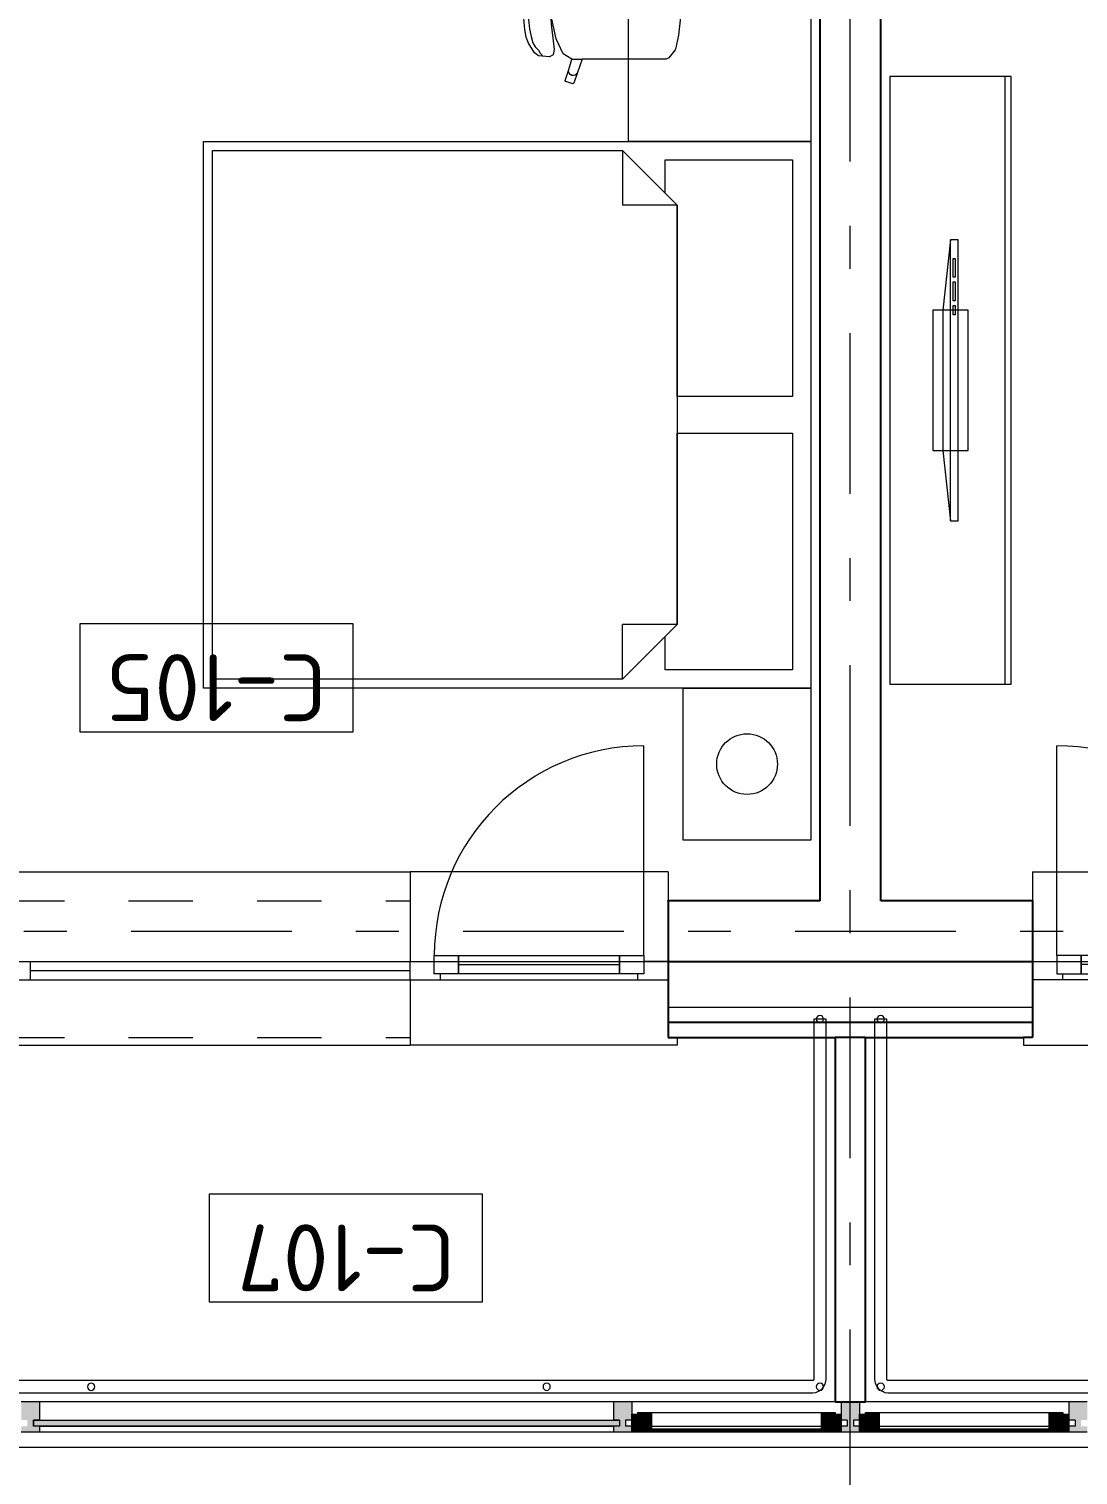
# Model space of a CAD drawing. Header units: millimetres. Extents: x 18162 to 3540582, y 72188 to 247925.
# Drawn here: x 664806 to 668261, y 76855 to 81616 of the extents above; entities that cross this region are included whole.
import ezdxf
from ezdxf.enums import TextEntityAlignment as Align

# ---------------------------------------------------------------- set-up
doc = ezdxf.new("R2010")
doc.units = ezdxf.units.MM
doc.header["$MEASUREMENT"] = 0
doc.set_wipeout_variables(frame=1)
for name, pattern in [('Dashed', [423.333333, 211.666667, -211.666667]), ('Double Dashed', [1093.611073, 529.166651, -211.666656, 141.111112, -211.666656]), ('Wipeout_Contour', [1000, 0, -1000])]:
    doc.linetypes.add(name, pattern=pattern)
for name, color, linetype in [('Archicad Windows', 7, 'Continuous'), ('Archicad Zone Stamps', 7, 'Continuous'), ('Finish - Wall', 7, 'Continuous'), ('Interior - Furniture', 7, 'Continuous'), ('Interior - Stair & Railing', 7, 'Continuous'), ('Model Unit - Zone A', 7, 'Continuous'), ('Structural - Bearing', 7, 'Continuous'), ('Structural - Grid', 7, 'Continuous')]:
    doc.layers.add(name, color=color, linetype=linetype)
doc.styles.add('GENERATED_STYLE_2', font='')
doc.styles.add('GENERATED_STYLE_3', font='', dxfattribs={"width": 0.8})
doc.styles.get('GENERATED_STYLE_2').set_extended_font_data('ISOCPEUR MON')
doc.styles.get('GENERATED_STYLE_3').set_extended_font_data('ISOCPEUR MON')

# ---------------------------------------------------------------- blocks, each defined once
blk = doc.blocks.new('Унтлагын өрөө_C-105_80_3', base_point=(665423.7, 80490.1))
at = {"layer": 'Archicad Zone Stamps', "color": 7, "linetype": 'Continuous', "lineweight": 5}
for p, q in [((665873.7, 79657.1), (664973.7, 79657.1)), ((664973.7, 79657.1), (664973.7, 79302.3)), ((665873.7, 79302.3), (665873.7, 79657.1)), ((664973.7, 79302.3), (665873.7, 79302.3))]:
    blk.add_line(p, q, dxfattribs=at)
at = {"layer": 'Archicad Zone Stamps', "color": 7, "lineweight": 5, "style": 'GENERATED_STYLE_2'}
for tag, p in [('DUMMY_861', (665061.4, 79337.8)), ('ROOM_NUMBER', (665423.7, 79337.8))]:
    blk.add_attdef(tag, text='', height=220, rotation=180, dxfattribs=at).set_placement(p, align=Align.TOP_CENTER)
blk = doc.blocks.new('Тагт - 50%_C-107_98_3', base_point=(665850, 77602.1))
at = {"layer": 'Archicad Zone Stamps', "color": 7, "linetype": 'Continuous', "lineweight": 5}
for p, q in [((666300, 77779.5), (665400, 77779.5)), ((665400, 77779.5), (665400, 77424.7)), ((666300, 77424.7), (666300, 77779.5)), ((665400, 77424.7), (666300, 77424.7))]:
    blk.add_line(p, q, dxfattribs=at)
at = {"layer": 'Archicad Zone Stamps', "color": 7, "lineweight": 5, "style": 'GENERATED_STYLE_2'}
for tag, p in [('DUMMY_861', (665487.8, 77460.2)), ('ROOM_NUMBER', (665850, 77460.2))]:
    blk.add_attdef(tag, text='', height=220, rotation=180, dxfattribs=at).set_placement(p, align=Align.TOP_CENTER)
blk = doc.blocks.new('Terrace Door 01 27[50]_3', base_point=(636137.8, 0))
at = {"layer": 'Archicad Windows', "color": 7, "linetype": 'Continuous', "lineweight": 13}
for p, q in [((668191.3, 78565.7), (668191.3, 79255.7)), ((668111.3, 78840.7), (668961.3, 78840.7)), ((668111.3, 78840.7), (668111.3, 78745.7)), ((670311.3, 78840.7), (668961.3, 78840.7)), ((668961.3, 78840.7), (668961.3, 78545.7)), ((670311.3, 78840.7), (670311.3, 78745.7)), ((668111.3, 78545.7), (668191.3, 78545.7)), ((668111.3, 78545.7), (668111.3, 78485.7)), ((668271.3, 78505.7), (668271.3, 78565.7)), ((668801.3, 78535.7), (668271.3, 78535.7)), ((668801.3, 78505.7), (668801.3, 78565.7)), ((668961.3, 78545.7), (668881.3, 78545.7)), ((668961.3, 78485.7), (668961.3, 78545.7)), ((670211.3, 78545.7), (668961.3, 78545.7)), ((670311.3, 78545.7), (670211.3, 78545.7)), ((670211.3, 78485.7), (670211.3, 78545.7)), ((670311.3, 78545.7), (670311.3, 78485.7)), ((670311.3, 78485.7), (668111.3, 78485.7)), ((668211.3, 78485.7), (668211.3, 78505.7)), ((668861.3, 78485.7), (668861.3, 78505.7)), ((670211.3, 78515.7), (668961.3, 78515.7)), ((668961.3, 78485.7), (668961.3, 78270.7)), ((668961.3, 78485.7), (668961.3, 78270.7)), ((668081.3, 78295.7), (668081.3, 78270.7)), ((670341.3, 78295.7), (670341.3, 78270.7)), ((668081.3, 78270.7), (668961.3, 78270.7)), ((670341.3, 78270.7), (668961.3, 78270.7))]:
    blk.add_line(p, q, dxfattribs=at)
at = {"layer": 'Archicad Windows', "color": 7, "linetype": 'Dashed', "lineweight": 13}
for p, q in [((670311.3, 78745.7), (668961.3, 78745.7)), ((670311.3, 78295.7), (668961.3, 78295.7))]:
    blk.add_line(p, q, dxfattribs=at)
at = {"layer": 'Archicad Windows', "color": 7, "linetype": 'Continuous', "lineweight": 13, "flags": 128}
for points in [[(668271.3, 78505.7), (668271.3, 78565.7), (668191.3, 78565.7), (668191.3, 78505.7)], [(668801.3, 78505.7), (668801.3, 78565.7), (668271.3, 78565.7), (668271.3, 78505.7)], [(668881.3, 78505.7), (668881.3, 78565.7), (668801.3, 78565.7), (668801.3, 78505.7)]]:
    blk.add_lwpolyline(points, close=True, dxfattribs=at)
at = {"layer": 'Archicad Windows', "color": 7, "linetype": 'Continuous', "lineweight": 13}
blk.add_arc((668191.3, 78565.7), 690, 0, 90, dxfattribs=at)
blk = doc.blocks.new('Terrace Door 01 27[53]_3', base_point=(636137.8, 0))
at = {"layer": 'Archicad Windows', "color": 7, "linetype": 'Continuous', "lineweight": 13}
for p, q in [((666831.3, 78565.7), (666831.3, 79255.7)), ((664711.3, 78840.7), (666061.3, 78840.7)), ((664711.3, 78840.7), (664711.3, 78745.7)), ((666061.3, 78840.7), (666061.3, 78545.7)), ((666911.3, 78840.7), (666061.3, 78840.7)), ((666911.3, 78840.7), (666911.3, 78745.7)), ((664711.3, 78545.7), (664811.3, 78545.7)), ((664711.3, 78545.7), (664711.3, 78485.7)), ((664811.3, 78485.7), (664811.3, 78545.7)), ((664811.3, 78545.7), (666061.3, 78545.7)), ((666061.3, 78485.7), (666061.3, 78545.7)), ((666061.3, 78545.7), (666141.3, 78545.7)), ((666221.3, 78505.7), (666221.3, 78565.7)), ((666221.3, 78535.7), (666751.3, 78535.7)), ((666751.3, 78505.7), (666751.3, 78565.7)), ((666911.3, 78545.7), (666831.3, 78545.7)), ((666911.3, 78545.7), (666911.3, 78485.7)), ((664711.3, 78485.7), (666911.3, 78485.7)), ((664811.3, 78515.7), (666061.3, 78515.7)), ((666061.3, 78485.7), (666061.3, 78270.7)), ((666061.3, 78485.7), (666061.3, 78270.7)), ((666161.3, 78485.7), (666161.3, 78505.7)), ((666811.3, 78485.7), (666811.3, 78505.7)), ((664681.3, 78295.7), (664681.3, 78270.7)), ((666941.3, 78295.7), (666941.3, 78270.7)), ((664681.3, 78270.7), (666061.3, 78270.7)), ((666941.3, 78270.7), (666061.3, 78270.7))]:
    blk.add_line(p, q, dxfattribs=at)
at = {"layer": 'Archicad Windows', "color": 7, "linetype": 'Dashed', "lineweight": 13}
for p, q in [((664711.3, 78745.7), (666061.3, 78745.7)), ((664711.3, 78295.7), (666061.3, 78295.7))]:
    blk.add_line(p, q, dxfattribs=at)
at = {"layer": 'Archicad Windows', "color": 7, "linetype": 'Continuous', "lineweight": 13, "flags": 128}
for points in [[(666141.3, 78505.7), (666141.3, 78565.7), (666221.3, 78565.7), (666221.3, 78505.7)], [(666221.3, 78505.7), (666221.3, 78565.7), (666751.3, 78565.7), (666751.3, 78505.7)], [(666751.3, 78505.7), (666751.3, 78565.7), (666831.3, 78565.7), (666831.3, 78505.7)]]:
    blk.add_lwpolyline(points, close=True, dxfattribs=at)
at = {"layer": 'Archicad Windows', "color": 7, "linetype": 'Continuous', "lineweight": 13}
blk.add_arc((666831.3, 78565.7), 690, 90, 180, dxfattribs=at)
blk = doc.blocks.new('Bed Layout 27[298]_3', base_point=(667381.3, 80345.7))
at = {"layer": 'Interior - Furniture', "color": 7, "linetype": 'Continuous', "lineweight": 5}
for p, q in [((665381.3, 79445.7), (665381.3, 81245.7)), ((665381.3, 81245.7), (667381.3, 81245.7)), ((667381.3, 81245.7), (667381.3, 79445.7)), ((665411.3, 80345.7), (665411.3, 81215.7)), ((665411.3, 81215.7), (666761.3, 81215.7)), ((666761.3, 81215.7), (666941.3, 81035.7)), ((666761.3, 81215.7), (666761.3, 81035.7)), ((666941.3, 81035.7), (666761.3, 81035.7)), ((666941.3, 81035.7), (666941.3, 80345.7)), ((665411.3, 79475.7), (665411.3, 80345.7)), ((666941.3, 80345.7), (666941.3, 79655.7)), ((666941.3, 79655.7), (666761.3, 79475.7)), ((666761.3, 79475.7), (666761.3, 79655.7)), ((666941.3, 79655.7), (666761.3, 79655.7)), ((666761.3, 79475.7), (665411.3, 79475.7)), ((667381.3, 79445.7), (665381.3, 79445.7)), ((666961.3, 78945.7), (666961.3, 79445.7)), ((666961.3, 79445.7), (667381.3, 79445.7)), ((667381.3, 79445.7), (667381.3, 78945.7)), ((667381.3, 78945.7), (666961.3, 78945.7))]:
    blk.add_line(p, q, dxfattribs=at)
at = {"layer": 'Interior - Furniture', "color": 7, "linetype": 'Continuous', "lineweight": 5, "flags": 128}
for points in [[(666941.3, 81035.7), (666901.3, 81075.7), (666901.3, 81185.7), (667321.3, 81185.7), (667321.3, 80405.7), (666941.3, 80405.7)], [(666941.3, 80285.7), (667321.3, 80285.7), (667321.3, 79505.7), (666901.3, 79505.7), (666901.3, 79615.7), (666941.3, 79655.7)]]:
    blk.add_lwpolyline(points, close=True, dxfattribs=at)
blk.add_lwpolyline([(667171.3, 79295.7, -1), (667171.3, 79095.7, -1)], format="xyb", close=True, dxfattribs=at)
blk = doc.blocks.new('Office Workstation Solo 27[299]_3', base_point=(667381.3, 82245.7))
at = {"layer": 'Interior - Furniture', "color": 7, "linetype": 'Continuous', "lineweight": 5}
for p, q in [((666574.7, 82048.2), (666572.7, 82044.4)), ((666572.7, 82044.4), (666584.1, 82009)), ((666597.4, 82055.7), (666574.7, 82048.2)), ((666601.2, 82053.7), (666597.4, 82055.7)), ((666612.6, 82018.3), (666601.2, 82053.7)), ((666585, 82020.5), (666583.5, 82014.8)), ((666583.5, 82014.8), (666584.1, 82009)), ((666584.1, 82009), (666593.8, 81974.8)), ((666588.6, 82025.1), (666585, 82020.5)), ((666593.7, 82028), (666588.6, 82025.1)), ((666599.5, 82028.7), (666593.7, 82028)), ((666605.2, 82027.1), (666599.5, 82028.7)), ((666609.7, 82023.5), (666605.2, 82027.1)), ((666612.6, 82018.3), (666609.7, 82023.5)), ((666628.3, 81974.9), (666612.6, 82018.3)), ((666471.6, 81953.2), (666451.5, 81922.2)), ((666484.8, 81963.8), (666471.6, 81953.2)), ((666484, 81945.4), (666490.2, 81954.4)), ((666520.9, 81967.1), (666484.8, 81963.8)), ((666490.2, 81954.4), (666495.3, 81960.7)), ((666495.3, 81960.7), (666498, 81964.4)), ((666532.4, 81960.4), (666520.9, 81967.1)), ((666535.5, 81943.1), (666532.4, 81960.4)), ((666566, 81957.5), (666542.2, 81907.8)), ((666593.8, 81974.8), (666566, 81957.5)), ((666594, 81974.9), (666593.8, 81974.8)), ((666594, 81974.9), (666628.3, 81974.9)), ((666837.4, 81974.9), (666628.3, 81974.9)), ((666873.5, 81974.9), (666837.4, 81974.9)), ((666904.5, 81974.9), (666873.5, 81974.9)), ((666913.1, 81970.4), (666904.5, 81974.9)), ((666934.3, 81943.6), (666913.1, 81970.4)), ((666444.3, 81902.3), (666439.5, 81876.4)), ((666451.5, 81922.2), (666444.3, 81902.3)), ((666460, 81900.1), (666466.3, 81920.5)), ((666466.3, 81920.5), (666474, 81933.7)), ((666474, 81933.7), (666484, 81945.4)), ((666542.2, 81907.8), (666526.3, 81833.4)), ((666527, 81868.9), (666532.9, 81914.2)), ((666532.9, 81914.2), (666535.5, 81943.1)), ((666935.1, 81941.5), (666934.3, 81943.6)), ((666945.8, 81895.5), (666935.1, 81941.5)), ((666439.5, 81876.4), (666432.5, 81803.2)), ((666451.4, 81844.2), (666455.1, 81874.2)), ((666455.1, 81874.2), (666460, 81900.1)), ((666522.4, 81818), (666527, 81868.9)), ((666953, 81826.8), (666945.8, 81895.5)), ((666447.4, 81778.4), (666448.8, 81811.8)), ((666448.8, 81811.8), (666451.4, 81844.2)), ((666520.1, 81745.7), (666522.4, 81818)), ((666526.3, 81833.4), (666523.9, 81796)), ((666953.1, 81825.7), (666953, 81826.8)), ((666955.5, 81745.7), (666953.1, 81825.7)), ((666368.5, 81760.8), (666365.5, 81757.7)), ((666365.5, 81757.7), (666365.5, 81745.7)), ((666405.4, 81760.8), (666368.5, 81760.8)), ((666399.7, 81759.6), (666394.9, 81756.3)), ((666405.4, 81760.8), (666399.7, 81759.6)), ((666455.3, 81762.6), (666405.4, 81760.8)), ((666432.5, 81803.2), (666430.3, 81745.7)), ((666446.9, 81745.7), (666447.4, 81778.4)), ((666485.2, 81796), (666455.3, 81796)), ((666455.3, 81796), (666455.3, 81762.6)), ((666455.3, 81762.6), (666455.3, 81745.7)), ((666523.9, 81796), (666485.2, 81796)), ((666523.9, 81796), (666520.7, 81745.7)), ((666365.5, 81733.6), (666365.5, 81745.7)), ((666368.5, 81730.6), (666365.5, 81733.6)), ((666405.4, 81730.6), (666368.5, 81730.6)), ((666391.6, 81751.4), (666390.5, 81745.7)), ((666391.6, 81739.9), (666390.5, 81745.7)), ((666394.9, 81756.3), (666391.6, 81751.4)), ((666394.9, 81735), (666391.6, 81739.9)), ((666399.7, 81731.7), (666394.9, 81735)), ((666405.4, 81730.6), (666399.7, 81731.7)), ((666455.3, 81728.8), (666405.4, 81730.6)), ((666432.5, 81688.2), (666430.3, 81745.7)), ((666446.9, 81745.7), (666447.4, 81713)), ((666447.4, 81713), (666448.8, 81679.6)), ((666455.3, 81728.8), (666455.3, 81745.7)), ((666455.3, 81695.4), (666455.3, 81728.8)), ((666520.1, 81745.7), (666522.4, 81673.4)), ((666523.9, 81695.4), (666520.7, 81745.7)), ((666955.5, 81745.7), (666953.1, 81665.6)), ((666439.5, 81615), (666432.5, 81688.2)), ((666448.8, 81679.6), (666451.4, 81647.1)), ((666485.2, 81695.4), (666455.3, 81695.4)), ((666523.9, 81695.4), (666485.2, 81695.4)), ((666522.4, 81673.4), (666527, 81622.4)), ((666526.3, 81657.9), (666523.9, 81695.4)), ((666953, 81664.6), (666945.8, 81595.8)), ((666953.1, 81665.6), (666953, 81664.6)), ((666444.3, 81589.1), (666439.5, 81615)), ((666451.4, 81647.1), (666455.1, 81617.2)), ((666455.1, 81617.2), (666460, 81591.2)), ((666542.2, 81583.6), (666526.3, 81657.9)), ((666527, 81622.4), (666532.9, 81577.1)), ((666451.5, 81569.1), (666444.3, 81589.1)), ((666471.6, 81538.1), (666451.5, 81569.1)), ((666460, 81591.2), (666466.3, 81570.9)), ((666466.3, 81570.9), (666474, 81557.7)), ((666532.9, 81577.1), (666535.5, 81548.2)), ((666566, 81533.9), (666542.2, 81583.6)), ((666945.8, 81595.8), (666935.1, 81549.9)), ((666484.8, 81527.6), (666471.6, 81538.1)), ((666474, 81557.7), (666484, 81545.9)), ((666484, 81545.9), (666490.2, 81536.9)), ((666520.9, 81524.3), (666484.8, 81527.6)), ((666490.2, 81536.9), (666495.3, 81530.7)), ((666495.3, 81530.7), (666498, 81526.9)), ((666532.4, 81531), (666520.9, 81524.3)), ((666535.5, 81548.2), (666532.4, 81531)), ((666593.8, 81516.5), (666566, 81533.9)), ((666913.1, 81520.9), (666904.5, 81516.4)), ((666934.3, 81547.8), (666913.1, 81520.9)), ((666935.1, 81549.9), (666934.3, 81547.8)), ((666572.7, 81446.9), (666584.1, 81482.4)), ((666583.5, 81476.5), (666584.1, 81482.4)), ((666585, 81470.8), (666583.5, 81476.5)), ((666584.1, 81482.4), (666593.8, 81516.5)), ((666594, 81516.4), (666593.8, 81516.5)), ((666594, 81516.4), (666628.3, 81516.4)), ((666612.6, 81473), (666601.2, 81437.6)), ((666612.6, 81473), (666609.7, 81467.9)), ((666628.3, 81516.4), (666612.6, 81473)), ((666837.4, 81516.4), (666628.3, 81516.4)), ((666873.5, 81516.4), (666837.4, 81516.4)), ((666904.5, 81516.4), (666873.5, 81516.4)), ((666574.7, 81443.1), (666572.7, 81446.9)), ((666597.4, 81435.7), (666574.7, 81443.1)), ((666588.6, 81466.2), (666585, 81470.8)), ((666593.7, 81463.3), (666588.6, 81466.2)), ((666599.5, 81462.6), (666593.7, 81463.3)), ((666601.2, 81437.6), (666597.4, 81435.7)), ((666605.2, 81464.2), (666599.5, 81462.6)), ((666609.7, 81467.9), (666605.2, 81464.2))]:
    blk.add_line(p, q, dxfattribs=at)
at = {"layer": 'Interior - Furniture', "color": 7, "linetype": 'Continuous', "lineweight": 5, "flags": 128}
blk.add_lwpolyline([(667381.3, 82245.7), (667381.3, 81245.7), (666781.3, 81245.7), (666781.3, 82245.7)], close=True, dxfattribs=at)
blk = doc.blocks.new('TV Stand Mounted 27[318]_3', base_point=(668041.3, 79459.4))
at = {"layer": 'Interior - Furniture', "color": 7, "linetype": 'Continuous', "lineweight": 5}
blk.add_line((668021.3, 79459.4), (668021.3, 81459.4), dxfattribs=at)
at = {"layer": 'Interior - Furniture', "color": 7, "linetype": 'Continuous', "lineweight": 5, "flags": 128}
blk.add_lwpolyline([(668041.3, 79459.4), (668041.3, 81459.4), (667641.3, 81459.4), (667641.3, 79459.4)], close=True, dxfattribs=at)
blk = doc.blocks.new('Flat Panel TV 27[319]_3', base_point=(667866.3, 79996.6))
at = {"layer": 'Interior - Furniture', "color": 7, "linetype": 'Continuous', "lineweight": 5}
for p, q in [((667841.3, 79996.6), (667841.3, 80922.1)), ((667850.1, 80798.7), (667850.1, 80860.4)), ((667850.1, 80860.4), (667856.3, 80860.4)), ((667856.3, 80860.4), (667856.3, 80798.7)), ((667856.3, 80798.7), (667850.1, 80798.7)), ((667850.1, 80721.6), (667850.1, 80783.3)), ((667850.1, 80783.3), (667856.3, 80783.3)), ((667856.3, 80783.3), (667856.3, 80721.6)), ((667856.3, 80721.6), (667850.1, 80721.6)), ((667850.1, 80675.3), (667850.1, 80706.2)), ((667850.1, 80706.2), (667856.3, 80706.2)), ((667856.3, 80675.3), (667850.1, 80675.3)), ((667856.3, 80706.2), (667856.3, 80675.3))]:
    blk.add_line(p, q, dxfattribs=at)
at = {"layer": 'Interior - Furniture', "color": 7, "linetype": 'Continuous', "lineweight": 5, "flags": 128}
for points in [[(667866.3, 79996.6), (667866.3, 80922.1), (667841.3, 80922.1), (667816.3, 80690.7), (667816.3, 80228), (667841.3, 79996.6)], [(667899.2, 80228), (667899.2, 80690.7), (667783.5, 80690.7), (667783.5, 80228)]]:
    blk.add_lwpolyline(points, close=True, dxfattribs=at)
blk = doc.blocks.new('Standard grid marker[328]_3', base_point=(654300.1, 78645.7))
at = {"layer": 'Structural - Grid', "color": 13, "linetype": 'Double Dashed', "lineweight": 13}
blk.add_line((655300.1, 78645.7), (689862.2, 78645.7), dxfattribs=at)
at = {"layer": 'Structural - Grid', "color": 13, "lineweight": 13, "style": 'GENERATED_STYLE_3'}
blk.add_attdef('AC_MarkerText_1', text='', height=250, rotation=180, dxfattribs=at).set_placement((691162.2, 78520.7), align=Align.TOP_CENTER)
blk = doc.blocks.new('Standard grid marker[334]_3', base_point=(667511.3, 72524.1))
at = {"layer": 'Structural - Grid', "color": 13, "linetype": 'Double Dashed', "lineweight": 13}
blk.add_line((667511.3, 73524.1), (667511.3, 100185.5), dxfattribs=at)
at = {"layer": 'Structural - Grid', "color": 13, "lineweight": 13, "style": 'GENERATED_STYLE_3'}
blk.add_attdef('AC_MarkerText_1', text='', height=250, rotation=180, dxfattribs=at).set_placement((667511.3, 101360.5), align=Align.TOP_CENTER)

msp = doc.modelspace()

# ---------------------------------------------------------------- linework, layer by layer
at = {"layer": 'Interior - Stair & Railing', "color": 7, "linetype": 'Continuous', "lineweight": 13}
for p, q in [((667391.3, 77211.7), (667391.3, 77195.7)), ((667391.3, 77195.7), (667391.3, 77172)), ((667431.3, 77195.7), (667431.3, 77211.7)), ((667431.3, 77169.4), (667431.3, 77195.7)), ((667591.3, 77186.7), (667591.3, 77170.7)), ((667631.3, 77172), (667631.3, 77186.7)), ((667370.3, 77165.7), (664177.4, 77165.7)), ((667385, 77165.7), (667370.3, 77165.7)), ((667387.6, 77166), (667385, 77165.7)), ((667388.7, 77166.5), (667387.6, 77166)), ((667389.7, 77167.3), (667388.7, 77166.5)), ((667390.5, 77168.3), (667389.7, 77167.3)), ((667391, 77169.4), (667390.5, 77168.3)), ((667391.3, 77171.6), (667391, 77169.4)), ((667391.3, 77172), (667391.3, 77171.6)), ((667408.9, 77131.6), (667418.3, 77138.7)), ((667418.3, 77138.7), (667425.5, 77148.1)), ((667425.5, 77148.1), (667428.7, 77156)), ((667428.7, 77156), (667430, 77159)), ((667430, 77159), (667431.3, 77169.4)), ((667591.3, 77170.7), (667591.3, 77169.4)), ((667591.3, 77169.4), (667592.7, 77159)), ((667592.7, 77159), (667597.2, 77148.1)), ((667597.2, 77148.1), (667604.4, 77138.7)), ((667604.4, 77138.7), (667613.7, 77131.6)), ((667631.7, 77169.4), (667631.3, 77172)), ((667632.2, 77168.3), (667631.7, 77169.4)), ((667632.9, 77167.3), (667632.2, 77168.3)), ((667633.9, 77166.5), (667632.9, 77167.3)), ((667635.1, 77166), (667633.9, 77166.5)), ((667637.2, 77165.7), (667635.1, 77166)), ((667637.6, 77165.7), (667637.2, 77165.7)), ((667661.3, 77165.7), (667637.6, 77165.7)), ((667677.4, 77165.7), (667661.3, 77165.7)), ((670870.3, 77165.7), (667677.4, 77165.7)), ((664177.4, 77125.7), (667370.3, 77125.7)), ((667370.3, 77125.7), (667386.3, 77125.7)), ((667386.3, 77125.7), (667387.6, 77125.7)), ((667387.6, 77125.7), (667398, 77127)), ((667398, 77127), (667408.9, 77131.6)), ((667613.7, 77131.6), (667621.7, 77128.3)), ((667621.7, 77128.3), (667624.6, 77127)), ((667624.6, 77127), (667635, 77125.7)), ((667635, 77125.7), (667661.3, 77125.7)), ((667661.3, 77125.7), (667677.4, 77125.7)), ((667677.4, 77125.7), (670870.3, 77125.7))]:
    msp.add_line(p, q, dxfattribs=at)
at = {"layer": 'Interior - Stair & Railing', "color": 7, "linetype": 'Continuous', "lineweight": 13, "flags": 128}
for points in [[(665011.3, 77157.7, 1), (665011.3, 77133.7, 1)], [(666511.3, 77157.7, 1), (666511.3, 77133.7, 1)], [(667399.3, 77145.7, 1), (667423.3, 77145.7, 1)], [(667611.3, 77157.7, 1), (667611.3, 77133.7, 1)]]:
    msp.add_lwpolyline(points, format="xyb", close=True, dxfattribs=at)
at = {"layer": 'Structural - Bearing', "color": 7, "linetype": 'Continuous', "lineweight": 13, "flags": 128}
for points in [[(656911.3, 96745.7), (656911.3, 78545.7), (687111.3, 78545.7), (687111.3, 96745.7), (673911.3, 96745.7), (673911.3, 92545.7), (671411.3, 92545.7), (671411.3, 96745.7)], [(671111.3, 76945.7), (663911.3, 76945.7), (663911.3, 78545.7), (671111.3, 78545.7)]]:
    msp.add_lwpolyline(points, close=True, dxfattribs=at)

# ---------------------------------------------------------------- block references
at = {"layer": 'Interior - Furniture', "color": 7, "linetype": 'Continuous', "lineweight": 5}
for name, p in [('Office Workstation Solo 27[299]_3', (667381.3, 82245.7)), ('TV Stand Mounted 27[318]_3', (668041.3, 79459.4)), ('Bed Layout 27[298]_3', (667381.3, 80345.7)), ('Flat Panel TV 27[319]_3', (667866.3, 79996.6))]:
    msp.add_blockref(name, p, dxfattribs=at)
at = {"layer": 'Model Unit - Zone A', "color": 7, "linetype": 'Continuous', "lineweight": 5}
for name, p, values in [('Унтлагын өрөө_C-105_80_3', (665423.7, 80490.1), {'ROOM_NUMBER': 'C-105'}), ('Тагт - 50%_C-107_98_3', (665850, 77602.1), {'ROOM_NUMBER': 'C-107'})]:
    msp.add_blockref(name, p, dxfattribs=at).add_auto_attribs(values)

# ---------------------------------------------------------------- next in the draw order: wipeouts: each hides what was drawn before it
at = {"color": 254, "linetype": 'Wipeout_Contour', "lineweight": 0, "ltscale": 2680926.911877838}
msp.add_wipeout([(666731.3, 77035.7), (666731.3, 77095.7), (664841.3, 77095.7), (664841.3, 77035.7)], dxfattribs=at).dxf.layer = 'Finish - Wall'
at = {"color": 254, "linetype": 'Wipeout_Contour', "lineweight": 0, "ltscale": 2686291.13716264}
msp.add_wipeout([(667481.3, 77035.7), (667481.3, 77095.7), (666791.3, 77095.7), (666791.3, 77035.7)], dxfattribs=at).dxf.layer = 'Finish - Wall'
at = {"color": 254, "linetype": 'Wipeout_Contour', "lineweight": 0, "ltscale": 2689271.340993605}
msp.add_wipeout([(668231.3, 77035.7), (668231.3, 77095.7), (667541.3, 77095.7), (667541.3, 77035.7)], dxfattribs=at).dxf.layer = 'Finish - Wall'
at = {"color": 254, "linetype": 'Wipeout_Contour', "lineweight": 0, "ltscale": 2688361.613647735}
msp.add_wipeout([(666911.3, 78345.7), (666911.3, 78295.7), (668111.3, 78295.7), (668111.3, 78345.7)], dxfattribs=at).dxf.layer = 'Structural - Bearing'

# ---------------------------------------------------------------- next in the draw order: linework, layer by layer
at = {"layer": 'Finish - Wall', "color": 7, "linetype": 'Continuous', "lineweight": 13}
for p, q in [((664841.3, 77095.7), (664781.3, 77095.7)), ((666791.3, 77095.7), (666731.3, 77095.7)), ((667541.3, 77095.7), (667481.3, 77095.7)), ((668291.3, 77095.7), (668231.3, 77095.7))]:
    msp.add_line(p, q, dxfattribs=at)
at = {"layer": 'Finish - Wall', "color": 7, "linetype": 'Continuous', "lineweight": 13, "flags": 128}
for points in [[(666731.3, 77095.7), (664841.3, 77095.7)], [(667481.3, 77095.7), (666791.3, 77095.7)], [(668231.3, 77095.7), (667541.3, 77095.7)]]:
    msp.add_lwpolyline(points, dxfattribs=at)
at = {"layer": 'Structural - Bearing', "color": 7, "linetype": 'Continuous', "lineweight": 25}
for p, q in [((666911.3, 78295.7), (666941.3, 78295.7)), ((668111.3, 78295.7), (668081.3, 78295.7))]:
    msp.add_line(p, q, dxfattribs=at)
at = {"layer": 'Structural - Bearing', "color": 7, "linetype": 'Continuous', "lineweight": 25, "flags": 128}
msp.add_lwpolyline([(666941.3, 78295.7), (668081.3, 78295.7)], dxfattribs=at)

# ---------------------------------------------------------------- next in the draw order: wipeouts: each hides what was drawn before it
at = {"color": 254, "linetype": 'Wipeout_Contour', "lineweight": 0, "ltscale": 2680908.518323316}
msp.add_wipeout([(666751.3, 77035.7), (664821.3, 77035.7), (664821.3, 77015.7), (666751.3, 77015.7)], dxfattribs=at).dxf.layer = 'Finish - Wall'
at = {"color": 254, "linetype": 'Wipeout_Contour', "lineweight": 0, "ltscale": 2689253.003596555}
msp.add_wipeout([(668251.3, 77035.7), (667521.3, 77035.7), (667521.3, 77015.7), (668251.3, 77015.7)], dxfattribs=at).dxf.layer = 'Finish - Wall'
at = {"color": 254, "linetype": 'Wipeout_Contour', "lineweight": 0, "ltscale": 2688384.927546299}
msp.add_wipeout([(666911.3, 78345.7), (668111.3, 78345.7), (668111.3, 78395.7), (666911.3, 78395.7)], dxfattribs=at).dxf.layer = 'Structural - Bearing'

# ---------------------------------------------------------------- next in the draw order: linework, layer by layer
at = {"layer": 'Interior - Stair & Railing', "color": 7, "linetype": 'Continuous', "lineweight": 13}
for p, q in [((667431.3, 78355.7), (667391.3, 78355.7)), ((667391.3, 78355.7), (667391.3, 77211.7)), ((667431.3, 77211.7), (667431.3, 78355.7)), ((667591.3, 78355.7), (667591.3, 77186.7)), ((667631.3, 78355.7), (667591.3, 78355.7)), ((667631.3, 77186.7), (667631.3, 78355.7))]:
    msp.add_line(p, q, dxfattribs=at)
at = {"layer": 'Interior - Stair & Railing', "color": 7, "linetype": 'Continuous', "lineweight": 13, "flags": 128}
for points in [[(667399.3, 78355.7, 1), (667423.3, 78355.7, 1)], [(667623.3, 78355.7, 1), (667599.3, 78355.7, 1)]]:
    msp.add_lwpolyline(points, format="xyb", close=True, dxfattribs=at)
at = {"layer": 'Structural - Bearing', "color": 7, "linetype": 'Continuous', "lineweight": 25}
msp.add_line((666911.3, 78345.7), (668111.3, 78345.7), dxfattribs=at)

# ---------------------------------------------------------------- next in the draw order: wipeouts: each hides what was drawn before it
at = {"color": 254, "linetype": 'Wipeout_Contour', "lineweight": 0, "ltscale": 2680899.324005929}
msp.add_wipeout([(664841.3, 77015.7), (664841.3, 76995.7), (666731.3, 76995.7), (666731.3, 77015.7)], dxfattribs=at).dxf.layer = 'Finish - Wall'
at = {"color": 254, "linetype": 'Wipeout_Contour', "lineweight": 0, "ltscale": 2686272.779423012}
msp.add_wipeout([(667501.3, 77035.7), (666771.3, 77035.7), (666771.3, 77015.7), (667501.3, 77015.7)], dxfattribs=at).dxf.layer = 'Finish - Wall'
at = {"color": 254, "linetype": 'Wipeout_Contour', "lineweight": 0, "ltscale": 2689243.838770278}
msp.add_wipeout([(667541.3, 77015.7), (667541.3, 76995.7), (668231.3, 76995.7), (668231.3, 77015.7)], dxfattribs=at).dxf.layer = 'Finish - Wall'
at = {"color": 254, "linetype": 'Wipeout_Contour', "lineweight": 0, "ltscale": 2688431.613982753}
msp.add_wipeout([(666911.3, 78395.7), (668111.3, 78395.7), (668111.3, 78545.7), (666911.3, 78545.7)], dxfattribs=at).dxf.layer = 'Structural - Bearing'

# ---------------------------------------------------------------- next in the draw order: hatches: boundary and pattern name
at = {"layer": 'Finish - Wall', "linetype": 'Continuous', "lineweight": 9}
for points in [[(664821.3, 77035.7), (664841.3, 77035.7), (664841.3, 77095.7), (664781.3, 77095.7), (664781.3, 77035.7), (664801.3, 77035.7), (664801.3, 77015.7), (664781.3, 77015.7), (664781.3, 76995.7), (664841.3, 76995.7), (664841.3, 77015.7), (664821.3, 77015.7)], [(668271.3, 77035.7), (668291.3, 77035.7), (668291.3, 77095.7), (668231.3, 77095.7), (668231.3, 77035.7), (668251.3, 77035.7), (668251.3, 77015.7), (668231.3, 77015.7), (668231.3, 76995.7), (668291.3, 76995.7), (668291.3, 77015.7), (668271.3, 77015.7)]]:
    msp.add_hatch(color=7, dxfattribs=at).paths.add_polyline_path(points)
at = {"layer": 'Finish - Wall', "linetype": 'Continuous', "lineweight": 13}
msp.add_hatch(color=7, dxfattribs=at).paths.add_polyline_path([(664821.3, 77015.7), (666751.3, 77015.7), (666751.3, 77035.7), (664821.3, 77035.7)])

# ---------------------------------------------------------------- next in the draw order: linework, layer by layer
at = {"layer": 'Finish - Wall', "color": 7, "linetype": 'Continuous', "lineweight": 13}
for p, q in [((664841.3, 77095.7), (664841.3, 77035.7)), ((666731.3, 77095.7), (666731.3, 77035.7)), ((667541.3, 77095.7), (667541.3, 77035.7)), ((668231.3, 77095.7), (668231.3, 77035.7)), ((664821.3, 77035.7), (664821.3, 77015.7)), ((664841.3, 77035.7), (664821.3, 77035.7)), ((664841.3, 77015.7), (664821.3, 77015.7)), ((664841.3, 77015.7), (664841.3, 76995.7)), ((666751.3, 77035.7), (666731.3, 77035.7)), ((666731.3, 77015.7), (666731.3, 76995.7)), ((666751.3, 77015.7), (666731.3, 77015.7)), ((666751.3, 77035.7), (666751.3, 77015.7)), ((667521.3, 77035.7), (667521.3, 77015.7)), ((667541.3, 77035.7), (667521.3, 77035.7)), ((667541.3, 77015.7), (667521.3, 77015.7)), ((667541.3, 77015.7), (667541.3, 76995.7)), ((668251.3, 77035.7), (668231.3, 77035.7)), ((668231.3, 77015.7), (668231.3, 76995.7)), ((668251.3, 77015.7), (668231.3, 77015.7)), ((668251.3, 77035.7), (668251.3, 77015.7)), ((664841.3, 76995.7), (664781.3, 76995.7)), ((668291.3, 76995.7), (668231.3, 76995.7))]:
    msp.add_line(p, q, dxfattribs=at)
at = {"layer": 'Finish - Wall', "color": 7, "linetype": 'Continuous', "lineweight": 13, "flags": 128}
msp.add_lwpolyline([(664821.3, 77015.7), (664821.3, 77035.7), (666751.3, 77035.7), (666751.3, 77015.7)], close=True, dxfattribs=at)
for points in [[(664841.3, 77035.7), (666731.3, 77035.7)], [(664841.3, 77015.7), (666731.3, 77015.7)], [(667541.3, 77035.7), (668231.3, 77035.7)], [(667541.3, 77015.7), (668231.3, 77015.7)], [(666731.3, 76995.7), (664841.3, 76995.7)], [(668231.3, 76995.7), (667541.3, 76995.7)]]:
    msp.add_lwpolyline(points, dxfattribs=at)
at = {"layer": 'Structural - Bearing', "color": 7, "linetype": 'Continuous', "lineweight": 13}
msp.add_line((666911.3, 78395.7), (668111.3, 78395.7), dxfattribs=at)

# ---------------------------------------------------------------- next in the draw order: wipeouts: each hides what was drawn before it
at = {"color": 254, "linetype": 'Wipeout_Contour', "lineweight": 0, "ltscale": 2686263.604427762}
msp.add_wipeout([(666791.3, 77015.7), (666791.3, 76995.7), (667481.3, 76995.7), (667481.3, 77015.7)], dxfattribs=at).dxf.layer = 'Finish - Wall'
at = {"color": 254, "linetype": 'Wipeout_Contour', "lineweight": 0, "ltscale": 2688513.444100284}
msp.add_wipeout([(666911.3, 78545.7), (668111.3, 78545.7), (668111.3, 78745.7), (666911.3, 78745.7)], dxfattribs=at).dxf.layer = 'Structural - Bearing'

# ---------------------------------------------------------------- next in the draw order: hatches: boundary and pattern name
at = {"layer": 'Finish - Wall', "linetype": 'Continuous', "lineweight": 9}
for points in [[(666771.3, 77035.7), (666791.3, 77035.7), (666791.3, 77095.7), (666731.3, 77095.7), (666731.3, 77035.7), (666751.3, 77035.7), (666751.3, 77015.7), (666731.3, 77015.7), (666731.3, 76995.7), (666791.3, 76995.7), (666791.3, 77015.7), (666771.3, 77015.7)], [(667521.3, 77035.7), (667541.3, 77035.7), (667541.3, 77095.7), (667481.3, 77095.7), (667481.3, 77035.7), (667501.3, 77035.7), (667501.3, 77015.7), (667481.3, 77015.7), (667481.3, 76995.7), (667541.3, 76995.7), (667541.3, 77015.7), (667521.3, 77015.7)]]:
    msp.add_hatch(color=7, dxfattribs=at).paths.add_polyline_path(points)

# ---------------------------------------------------------------- next in the draw order: linework, layer by layer
at = {"layer": 'Finish - Wall', "color": 7, "linetype": 'Continuous', "lineweight": 13}
for p, q in [((666791.3, 77095.7), (666791.3, 77035.7)), ((667481.3, 77095.7), (667481.3, 77035.7)), ((666771.3, 77035.7), (666771.3, 77015.7)), ((666791.3, 77035.7), (666771.3, 77035.7)), ((666791.3, 77015.7), (666771.3, 77015.7)), ((666791.3, 77015.7), (666791.3, 76995.7)), ((667501.3, 77035.7), (667481.3, 77035.7)), ((667481.3, 77015.7), (667481.3, 76995.7)), ((667501.3, 77015.7), (667481.3, 77015.7)), ((667501.3, 77035.7), (667501.3, 77015.7)), ((666791.3, 76995.7), (666731.3, 76995.7)), ((667541.3, 76995.7), (667481.3, 76995.7))]:
    msp.add_line(p, q, dxfattribs=at)
at = {"layer": 'Finish - Wall', "color": 7, "linetype": 'Continuous', "lineweight": 13, "flags": 128}
for points in [[(666791.3, 77035.7), (667481.3, 77035.7)], [(666791.3, 77015.7), (667481.3, 77015.7)], [(667481.3, 76995.7), (666791.3, 76995.7)]]:
    msp.add_lwpolyline(points, dxfattribs=at)
at = {"layer": 'Structural - Bearing', "color": 7, "linetype": 'Continuous', "lineweight": 25}
for p, q in [((666911.3, 78745.7), (666911.3, 78295.7)), ((668111.3, 78745.7), (668111.3, 78295.7)), ((666911.3, 78545.7), (668111.3, 78545.7))]:
    msp.add_line(p, q, dxfattribs=at)
at = {"layer": 'Structural - Bearing', "color": 7, "linetype": 'Continuous', "lineweight": 25, "flags": 128}
for points in [[(667411.3, 78745.7), (666911.3, 78745.7)], [(668111.3, 78745.7), (667611.3, 78745.7)]]:
    msp.add_lwpolyline(points, dxfattribs=at)
at = {"layer": 'Structural - Bearing', "color": 7, "linetype": 'Continuous', "lineweight": 25}
for p in [(666911.3, 78745.7), (668111.3, 78745.7)]:
    msp.add_point(p, dxfattribs=at)

# ---------------------------------------------------------------- next in the draw order: block references
at = {"layer": 'Archicad Windows', "color": 7, "linetype": 'Continuous', "lineweight": 13}
for name in ['Terrace Door 01 27[53]_3', 'Terrace Door 01 27[50]_3']:
    msp.add_blockref(name, (636137.8, 0), dxfattribs=at)

# ---------------------------------------------------------------- next in the draw order: wipeouts: each hides what was drawn before it
at = {"color": 254, "linetype": 'Wipeout_Contour', "lineweight": 0, "ltscale": 2689256.440614867}
msp.add_wipeout([(667606.3, 77005.7), (668166.3, 77005.7), (668166.3, 77060.7), (667606.3, 77060.7)], dxfattribs=at).dxf.layer = 'Archicad Windows'

# ---------------------------------------------------------------- next in the draw order: linework, layer by layer
at = {"layer": 'Archicad Windows', "color": 7, "linetype": 'Continuous', "lineweight": 13}
msp.add_line((667606.3, 77060.7), (668166.3, 77060.7), dxfattribs=at)

# ---------------------------------------------------------------- next in the draw order: wipeouts: each hides what was drawn before it
at = {"color": 254, "linetype": 'Wipeout_Contour', "lineweight": 0, "ltscale": 2686276.220249653}
msp.add_wipeout([(666856.3, 77005.7), (667416.3, 77005.7), (667416.3, 77060.7), (666856.3, 77060.7)], dxfattribs=at).dxf.layer = 'Archicad Windows'
at = {"color": 254, "linetype": 'Wipeout_Contour', "lineweight": 0, "ltscale": 2689242.692010355}
msp.add_wipeout([(668186.3, 77000.7), (668186.3, 77005.7), (667586.3, 77005.7), (667586.3, 77000.7)], dxfattribs=at).dxf.layer = 'Archicad Windows'
at = {"color": 254, "linetype": 'Wipeout_Contour', "lineweight": 0, "ltscale": 2689943.445265646}
msp.add_wipeout([(667411.3, 78745.7), (667611.3, 78745.7), (667611.3, 84445.7), (667411.3, 84445.7)], dxfattribs=at).dxf.layer = 'Structural - Bearing'
at = {"color": 254, "linetype": 'Wipeout_Contour', "lineweight": 0, "ltscale": 2688072.468826578}
msp.add_wipeout([(667561.3, 77095.7), (667561.3, 78295.7), (667461.3, 78295.7), (667461.3, 77095.7)], dxfattribs=at).dxf.layer = 'Structural - Bearing'

# ---------------------------------------------------------------- next in the draw order: hatches: boundary and pattern name
at = {"layer": 'Archicad Windows', "linetype": 'Continuous', "lineweight": 9}
for points in [[(667541.3, 77055.7), (667541.3, 77000.7), (667586.3, 77000.7), (667586.3, 77005.7), (667561.3, 77005.7), (667561.3, 77055.7)], [(667561.3, 77060.7), (667561.3, 77005.7), (667606.3, 77005.7), (667606.3, 77060.7)], [(668211.3, 77005.7), (668211.3, 77060.7), (668166.3, 77060.7), (668166.3, 77005.7)], [(668231.3, 77000.7), (668231.3, 77055.7), (668211.3, 77055.7), (668211.3, 77005.7), (668186.3, 77005.7), (668186.3, 77000.7)]]:
    msp.add_hatch(color=7, dxfattribs=at).paths.add_polyline_path(points)

# ---------------------------------------------------------------- next in the draw order: linework, layer by layer
at = {"layer": 'Archicad Windows', "color": 7, "linetype": 'Continuous', "lineweight": 13}
for p, q in [((666856.3, 77060.7), (667416.3, 77060.7)), ((667606.3, 77015.7), (668166.3, 77015.7)), ((668166.3, 77005.7), (667606.3, 77005.7))]:
    msp.add_line(p, q, dxfattribs=at)
at = {"layer": 'Archicad Windows', "color": 7, "linetype": 'Continuous', "lineweight": 13, "flags": 128}
for points in [[(667541.3, 77055.7), (667561.3, 77055.7), (667561.3, 77005.7), (667586.3, 77005.7), (667586.3, 77000.7), (667541.3, 77000.7)], [(667561.3, 77060.7), (667606.3, 77060.7), (667606.3, 77005.7), (667561.3, 77005.7)], [(668211.3, 77005.7), (668166.3, 77005.7), (668166.3, 77060.7), (668211.3, 77060.7)], [(668231.3, 77000.7), (668186.3, 77000.7), (668186.3, 77005.7), (668211.3, 77005.7), (668211.3, 77055.7), (668231.3, 77055.7)], [(668186.3, 77000.7), (667586.3, 77000.7), (667586.3, 77005.7), (668186.3, 77005.7)]]:
    msp.add_lwpolyline(points, close=True, dxfattribs=at)
at = {"layer": 'Structural - Bearing', "color": 7, "linetype": 'Continuous', "lineweight": 25, "flags": 128}
for points in [[(667411.3, 84045.7), (667411.3, 78745.7)], [(667611.3, 78745.7), (667611.3, 83545.7)], [(667561.3, 78295.7), (667461.3, 78295.7)], [(667461.3, 78295.7), (667461.3, 77095.7)], [(667561.3, 77095.7), (667561.3, 78295.7)], [(667461.3, 77095.7), (667561.3, 77095.7)]]:
    msp.add_lwpolyline(points, dxfattribs=at)

# ---------------------------------------------------------------- next in the draw order: block references
at = {"layer": 'Structural - Grid', "color": 13, "linetype": 'Continuous', "lineweight": 13}
msp.add_blockref('Standard grid marker[328]_3', (654300.1, 78645.7), dxfattribs=at)

# ---------------------------------------------------------------- next in the draw order: wipeouts: each hides what was drawn before it
at = {"color": 254, "linetype": 'Wipeout_Contour', "lineweight": 0, "ltscale": 2686262.456393093}
msp.add_wipeout([(667436.3, 77000.7), (667436.3, 77005.7), (666836.3, 77005.7), (666836.3, 77000.7)], dxfattribs=at).dxf.layer = 'Archicad Windows'

# ---------------------------------------------------------------- next in the draw order: hatches: boundary and pattern name
at = {"layer": 'Archicad Windows', "linetype": 'Continuous', "lineweight": 9}
for points in [[(666791.3, 77055.7), (666791.3, 77000.7), (666836.3, 77000.7), (666836.3, 77005.7), (666811.3, 77005.7), (666811.3, 77055.7)], [(666811.3, 77060.7), (666811.3, 77005.7), (666856.3, 77005.7), (666856.3, 77060.7)], [(667461.3, 77005.7), (667461.3, 77060.7), (667416.3, 77060.7), (667416.3, 77005.7)], [(667481.3, 77000.7), (667481.3, 77055.7), (667461.3, 77055.7), (667461.3, 77005.7), (667436.3, 77005.7), (667436.3, 77000.7)]]:
    msp.add_hatch(color=7, dxfattribs=at).paths.add_polyline_path(points)

# ---------------------------------------------------------------- next in the draw order: linework, layer by layer
at = {"layer": 'Archicad Windows', "color": 7, "linetype": 'Continuous', "lineweight": 13}
for p, q in [((666856.3, 77015.7), (667416.3, 77015.7)), ((667416.3, 77005.7), (666856.3, 77005.7))]:
    msp.add_line(p, q, dxfattribs=at)
at = {"layer": 'Archicad Windows', "color": 7, "linetype": 'Continuous', "lineweight": 13, "flags": 128}
for points in [[(666791.3, 77055.7), (666811.3, 77055.7), (666811.3, 77005.7), (666836.3, 77005.7), (666836.3, 77000.7), (666791.3, 77000.7)], [(666811.3, 77060.7), (666856.3, 77060.7), (666856.3, 77005.7), (666811.3, 77005.7)], [(667461.3, 77005.7), (667416.3, 77005.7), (667416.3, 77060.7), (667461.3, 77060.7)], [(667481.3, 77000.7), (667436.3, 77000.7), (667436.3, 77005.7), (667461.3, 77005.7), (667461.3, 77055.7), (667481.3, 77055.7)], [(667436.3, 77000.7), (666836.3, 77000.7), (666836.3, 77005.7), (667436.3, 77005.7)]]:
    msp.add_lwpolyline(points, close=True, dxfattribs=at)

# ---------------------------------------------------------------- next in the draw order: block references
at = {"layer": 'Structural - Grid', "color": 13, "linetype": 'Continuous', "lineweight": 13}
msp.add_blockref('Standard grid marker[334]_3', (667511.3, 72524.1), dxfattribs=at)

doc.saveas('drawing.dxf')
